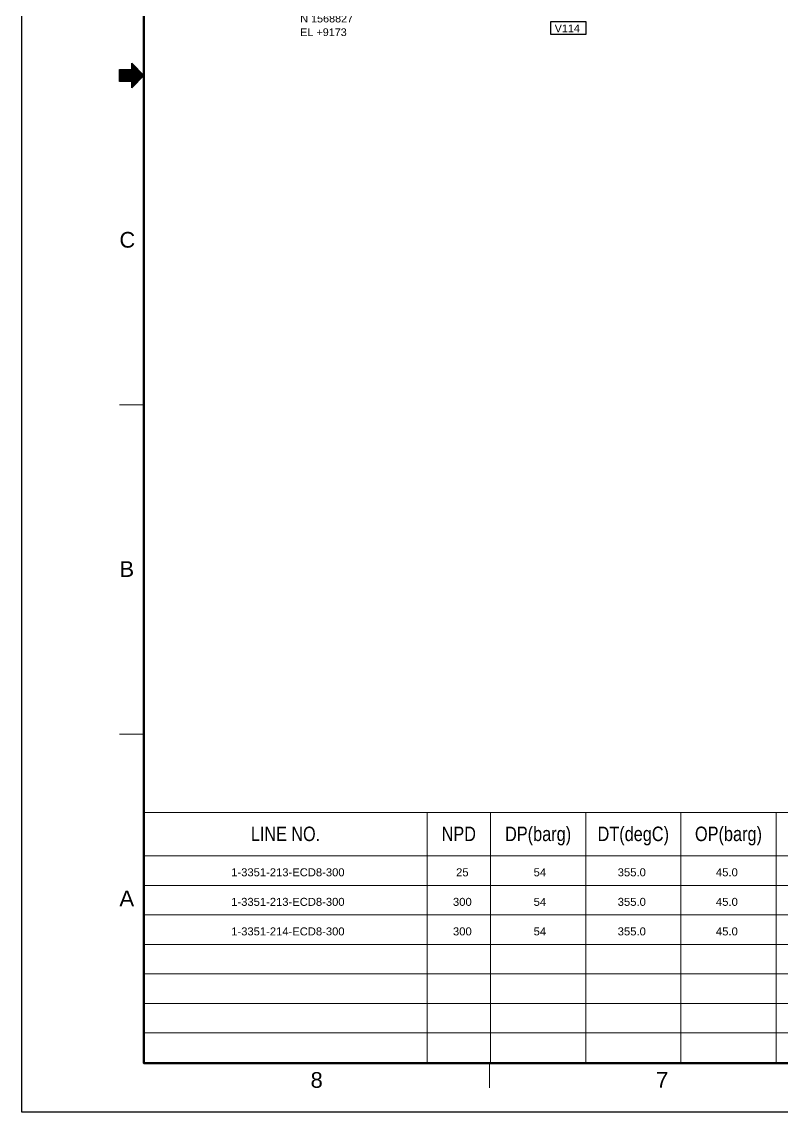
# Model space of a CAD drawing. Header units: inches. Extents: x 0 to 841, y 0 to 594.
# Drawn here: x 0 to 217.9, y 0 to 312.4 of the extents above; entities that cross this region are included whole.
import ezdxf
from ezdxf.enums import TextEntityAlignment as Align
from ezdxf.xclip import XClip

# ---------------------------------------------------------------- set-up
doc = ezdxf.new("R2010")
doc.units = ezdxf.units.IN
doc.header["$MEASUREMENT"] = 0
doc.header["$XCLIPFRAME"] = 0
for name, color, linetype in [('1-3320-LP-186-001-614_MODEL-EMBED 1_DWG$0$Default', 7, 'Continuous'), ('BG BG BG BG BG 2', 7, 'Continuous'), ('BG BG BG BG TITLETEXT', 7, 'Continuous'), ('BG Border', 7, 'Continuous'), ('ISOTEXT', 7, 'Continuous'), ('NOZZLES', 7, 'Continuous')]:
    doc.layers.add(name, color=color, linetype=linetype)
doc.styles.add('1-3320-LP-186-001-614_MODEL-EMBED 1_DWG$0$Arial', font='arial.ttf')
doc.styles.add('Arial', font='arial.ttf')

# ---------------------------------------------------------------- blocks, each defined once
blk = doc.blocks.new('1-3320-LP-186-001-614_MODEL-EMBED 1_DWG')
at = {"layer": '1-3320-LP-186-001-614_MODEL-EMBED 1_DWG$0$Default', "color": 4, "style": '1-3320-LP-186-001-614_MODEL-EMBED 1_DWG$0$Arial'}
for s, width, p in [('1-3351-213-ECD8-300', 1.00235, (0.938205, -0.115628)), ('25', 1.008516, (3.475116, -0.115628)), ('54', 1.008516, (4.350117, -0.115628)), ('355.0 ', 1.008516, (5.29826, -0.115628)), ('45.0 ', 1.008516, (6.406503, -0.115628)), ('325.0 ', 1.008516, (7.444094, -0.115628)), ('PP', 1.004063, (8.591588, -0.115628)), ('40', 1.008516, (9.933451, -0.115628)), ('1-3351-LM-105-001', 1.002802, (11.758255, -0.115628)), ('Gas', 1.002038, (14.659147, -0.115628)), ('1-3351-213-ECD8-300', 1.00235, (0.938205, -0.448962)), ('300', 1.008516, (3.43979, -0.448962)), ('355.0 ', 1.008516, (5.29826, -0.448962)), ('45.0 ', 1.008516, (6.406503, -0.448962)), ('325.0 ', 1.008516, (7.444094, -0.448962)), ('PP', 1.004063, (8.591588, -0.448962)), ('55', 1.008516, (9.933451, -0.448962)), ('1-3351-LM-105-001', 1.002802, (11.758255, -0.448962)), ('Gas', 1.002038, (14.659147, -0.448962)), ('1-3351-214-ECD8-300', 1.00235, (0.938205, -0.782295)), ('300', 1.008516, (3.43979, -0.782295)), ('54', 1.008516, (4.350117, -0.782295)), ('355.0 ', 1.008516, (5.29826, -0.782295)), ('45.0 ', 1.008516, (6.406503, -0.782295)), ('325.0 ', 1.008516, (7.444094, -0.782295)), ('PP', 1.004063, (8.591588, -0.782295)), ('55', 1.008516, (9.933451, -0.782295)), ('1-3351-LM-105-001', 1.002802, (11.758255, -0.782295)), ('Gas', 1.002038, (14.659147, -0.782295))]:
    blk.add_text(s, height=0.090278, dxfattribs=dict(at, width=width)).set_placement(p, align=Align.TOP_LEFT)
at = {"layer": '1-3320-LP-186-001-614_MODEL-EMBED 1_DWG$0$Default', "color": 7, "style": '1-3320-LP-186-001-614_MODEL-EMBED 1_DWG$0$Arial', "width": 1.008516}
blk.add_text('54', height=0.090278, dxfattribs=at).set_placement((4.350117, -0.448962), align=Align.TOP_LEFT)

msp = doc.modelspace()

# ---------------------------------------------------------------- linework, layer by layer
at = {"layer": 'BG BG BG BG BG 2', "color": 2, "linetype": 'Continuous', "lineweight": 15}
for p, q in [((432.98, 85.88), (35, 85.88)), ((116.13, 14.27), (116.13, 85.88)), ((134.31, 14.27), (134.31, 85.88)), ((161.59, 14.27), (161.59, 85.88)), ((188.87, 14.27), (188.87, 85.88)), ((216.16, 14.27), (216.16, 85.88)), ((432.98, 73.42), (35, 73.42)), ((432.98, 64.96), (35, 64.96)), ((432.98, 56.51), (35, 56.51)), ((432.98, 48.06), (35, 48.06)), ((432.98, 39.61), (35, 39.61)), ((432.98, 31.16), (35, 31.16)), ((432.98, 22.71), (35, 22.71))]:
    msp.add_line(p, q, dxfattribs=at)
at = {"layer": 'BG Border', "color": 7, "linetype": 'Continuous', "lineweight": 25}
for p, q in [((0, 0), (0, 594)), ((31.5, 298.75), (31.5, 300.5)), ((31.5, 300.5), (35, 297)), ((27.98, 295.25), (27.98, 298.75)), ((27.98, 298.75), (31.5, 298.75)), ((35, 297), (31.5, 293.5)), ((31.5, 295.25), (27.98, 295.25)), ((31.5, 293.5), (31.5, 295.25)), ((841, 0), (0, 0))]:
    msp.add_line(p, q, dxfattribs=at)
at = {"layer": 'BG Border', "color": 3, "linetype": 'Continuous', "lineweight": 120}
for p, q in [((35, 14), (35, 580)), ((827, 14), (35, 14))]:
    msp.add_line(p, q, dxfattribs=at)
at = {"layer": 'BG Border', "color": 7, "linetype": 'Continuous', "lineweight": 13}
for p, q in [((31.5, 300.39), (31.61, 300.39)), ((31.5, 300.19), (31.81, 300.19)), ((31.5, 299.99), (32.01, 299.99)), ((27.98, 298.59), (33.41, 298.59)), ((27.98, 298.39), (33.61, 298.39)), ((27.98, 298.19), (33.81, 298.19)), ((27.98, 297.99), (34.01, 297.99)), ((27.98, 297.79), (34.21, 297.79)), ((27.98, 297.59), (34.41, 297.59)), ((27.98, 297.39), (34.61, 297.39)), ((27.98, 297.19), (34.81, 297.19)), ((27.98, 296.99), (34.99, 296.99)), ((27.98, 296.79), (34.79, 296.79)), ((31.5, 299.79), (32.21, 299.79)), ((31.5, 299.59), (32.41, 299.59)), ((31.5, 299.39), (32.61, 299.39)), ((31.5, 299.19), (32.81, 299.19)), ((31.5, 298.99), (33.01, 298.99)), ((31.5, 298.79), (33.21, 298.79)), ((27.98, 296.59), (34.59, 296.59)), ((27.98, 296.39), (34.39, 296.39)), ((27.98, 296.19), (34.19, 296.19)), ((27.98, 295.99), (33.99, 295.99)), ((27.98, 295.79), (33.79, 295.79)), ((27.98, 295.59), (33.59, 295.59)), ((27.98, 295.39), (33.39, 295.39)), ((31.5, 295.19), (33.19, 295.19)), ((31.5, 294.99), (32.99, 294.99)), ((31.5, 294.79), (32.79, 294.79)), ((31.5, 294.59), (32.59, 294.59)), ((31.5, 294.39), (32.39, 294.39)), ((31.5, 294.19), (32.19, 294.19)), ((31.5, 293.99), (31.99, 293.99)), ((31.5, 293.79), (31.79, 293.79)), ((31.5, 293.59), (31.59, 293.59)), ((27.98, 202.67), (35, 202.67)), ((27.98, 108.33), (35, 108.33)), ((134, 14), (134, 6.98))]:
    msp.add_line(p, q, dxfattribs=at)
at = {"layer": 'BG Border', "color": 3, "linetype": 'Continuous', "lineweight": 120}
msp.add_lwpolyline([(827, 580), (35, 580), (35, 14), (827, 14)], close=True, dxfattribs=at)
at = {"layer": 'ISOTEXT', "color": 2, "linetype": 'Continuous', "lineweight": 30}
for p, q in [((161.72, 312.36), (151.48, 312.36)), ((151.48, 312.36), (151.48, 308.84)), ((161.72, 308.84), (161.72, 312.36)), ((151.48, 308.84), (161.72, 308.84))]:
    msp.add_line(p, q, dxfattribs=at)

# ---------------------------------------------------------------- block references
at = {"layer": 'NOZZLES', "linetype": 'ByBlock'}
ref = msp.add_blockref('1-3320-LP-186-001-614_MODEL-EMBED 1_DWG', (36.18, 72.81), dxfattribs=dict(at, xscale=25.4, yscale=25.4, zscale=25.4))
XClip(ref).set_block_clipping_path([(-0.029528, -2.66273), (15.699643, 0.003937)])

# ---------------------------------------------------------------- texts
at = {"layer": 'BG BG BG BG TITLETEXT', "color": 4, "style": 'Arial'}
for s, width, p in [('LINE NO.', 0.800705, (75.57, 79.74)), ('NPD', 0.80406, (125.22, 79.74)), ('DP(barg)', 0.806291, (147.95, 79.74)), ('DT(degC)', 0.805416, (175.23, 79.74)), ('OP(barg)', 0.806696, (202.51, 79.74))]:
    msp.add_text(s, height=4.146, dxfattribs=dict(at, width=width)).set_placement(p, align=Align.MIDDLE_CENTER)
at = {"layer": 'BG Border', "color": 3, "style": 'Arial'}
for s, width, p in [('C', 0.992063, (27.98, 249.93)), ('B', 1.004063, (27.98, 155.6)), ('A', 1.004063, (27.98, 61.26))]:
    msp.add_text(s, height=4.5, dxfattribs=dict(at, width=width)).set_placement(p, align=Align.MIDDLE_LEFT)
at = {"layer": 'BG Border', "color": 3, "style": 'Arial', "width": 1.008516}
for s, p in [('8', (84.5, 11.48)), ('7', (183.5, 11.48))]:
    msp.add_text(s, height=4.5, dxfattribs=at).set_placement(p, align=Align.TOP_CENTER)
at = {"layer": 'ISOTEXT', "color": 2, "style": 'Arial'}
for s, width, p in [('N 1568827', 1.006087, (79.8, 312.2)), ('EL +9173', 1.004902, (79.8, 308.3)), ('V114', 1.007244, (152.7, 309.4))]:
    msp.add_text(s, height=2.2, dxfattribs=dict(at, width=width)).set_placement(p)

doc.saveas('drawing.dxf')
